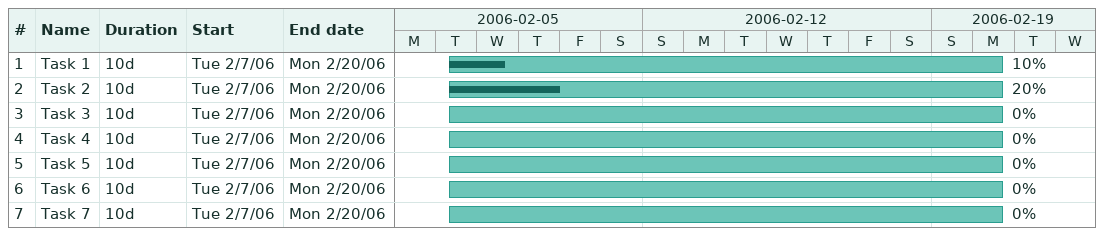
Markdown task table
| ID | Task | Duration | Start | Finish | % complete |
|---|---|---|---|---|---|
| 1 | Task 1 | 10d | 2006-02-07 | 2006-02-20 | 10 |
| 2 | Task 2 | 10d | 2006-02-07 | 2006-02-20 | 20 |
| 3 | Task 3 | 10d | 2006-02-07 | 2006-02-20 | 0 |
| 4 | Task 4 | 10d | 2006-02-07 | 2006-02-20 | 0 |
| 5 | Task 5 | 10d | 2006-02-07 | 2006-02-20 | 0 |
| 6 | Task 6 | 10d | 2006-02-07 | 2006-02-20 | 0 |
| 7 | Task 7 | 10d | 2006-02-07 | 2006-02-20 | 0 |
